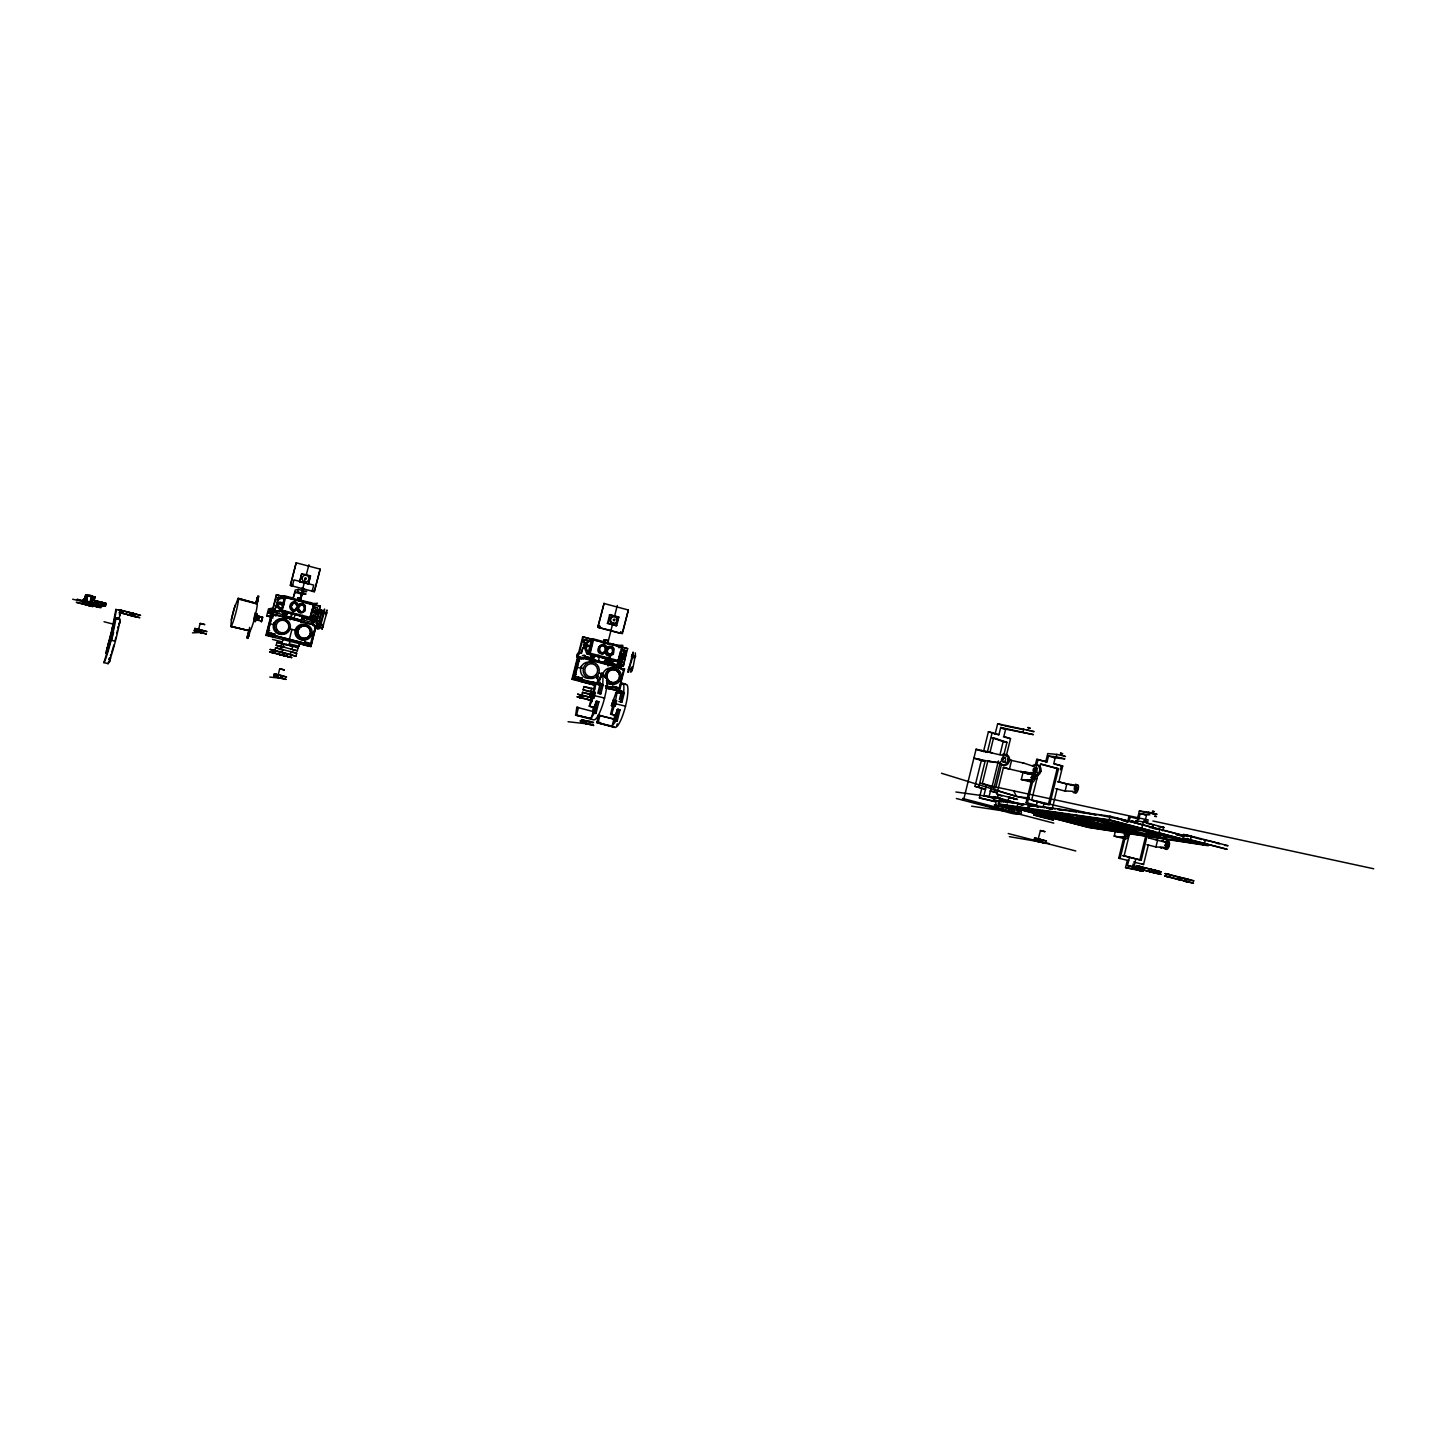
<?xml version="1.0" encoding="UTF-8"?>
<svg xmlns="http://www.w3.org/2000/svg" width="1446" height="1446" viewBox="0 0 1446 1446"><rect width="100%" height="100%" fill="white"/><g stroke="black" fill="none" stroke-linecap="round" stroke-linejoin="round"><path stroke-width="1.5" d="M230.854 626.516L250.176 630.89L230.854 626.516L231.414 619.593A14.568 1.392 -75.3 0 1 234.017 608.947L238.138 598.337L257.189 603.651A14.532 1.482 -75.3 0 1 254.839 617.153A14.532 1.482 -75.3 0 1 250.176 630.872L248.64 636.656M624.618 668.685L619.105 689.2M580.226 657.315C580.28 663.28 589.426 652.833 582.34 655.689M299.593 600.307L299.358 601.211L299.593 600.307L276.367 594.776L273.077 607.573M277.18 611.947L275.861 615.761L275.843 614.821M117.957 626.57L117.813 628.016M618.924 701.527L620.515 701.653L622.738 692.833L616.104 692.345L611.387 705.594L615.237 706.136L616.574 700.822L612.724 700.298M623.371 665.991L622.485 664.509M618.418 647.085L617.641 645.802M616.285 720.488L612.128 726.109L597.017 722.747L598.301 715.174L613.935 718.951L615.11 717.559M602.801 685.079L602.964 677.433L601.229 674.342L598.409 682.114L600.108 682.205L600.542 683.759M321.554 611.839L320.94 612.67M321.5 612.2L321.825 610.122L319.078 619.123M318.5 613.737L319.295 609.616L321.319 611.025M114.324 621.437L115.102 618.707L119.964 619.34A23.317 1.41 -75.4 0 1 115.391 641.138A23.317 1.41 -75.4 0 1 108.631 663.009L108.052 663.75L108.649 661.708M272.246 613.935L273.222 610.736L272.517 612.616M106.715 649.652L115.084 617.442M115.102 618.707L115.752 618.273A23.317 1.374 -75.4 0 1 111.179 640.054A23.317 1.374 -75.4 0 1 104.419 661.943L103.859 662.702L106.787 653.249A15.653 0.922 -75.4 0 0 109.643 644.012L111.685 636.132A15.653 0.922 -75.4 0 0 113.619 626.949M262.648 617.261L261.328 621.744L262.648 617.261L256.737 615.725M254.858 621.039C254.984 625.485 258.924 609.851 256.557 614.46M249.634 627.329L248.531 636.403M304.654 578.599L305.576 577.695L306.462 578.599M314.794 612.381L312.914 611.297M586.335 646.796C585.612 641.988 587.311 649.399 586.353 644.32M614.658 619.358C615.562 622.991 611.007 618.635 614.713 619.358M273.167 616.014L273.963 615.381L273.005 615.906M598.879 648.079L598.861 650.519M605.856 651.206C605.603 646.922 612.688 645.856 613.592 650.067M609.399 654.713L606.886 651.206L609.435 647.555M610.104 654.658C613.791 653.646 613.285 647.338 609.29 647.41M281.283 605.079L281.988 602.277M301.13 611.875C307.402 612.273 304.979 601.789 299.485 605.296C294.225 607.736 302.413 613.375 300.262 611.766M300.804 611.712L298.346 608.35L300.84 604.862M302.539 611.676C304.582 611.64 305.63 603.434 300.298 604.934M315.083 612.435L314.559 611.08M314.071 624.708L272.426 613.917L275.969 615.743M635.246 655.598L634.035 658.364M320.108 626.01L320.669 625.54M326.525 612.688L326.109 612.724M313.583 621.419L313.457 619.448M318.174 613.773L319.096 611.568M320 621.057C317.343 641.717 314.866 616.068 319.584 622.123M617.442 665.413C615.761 660.695 622.72 662.521 620.786 666.299M314.035 604.952L314.162 603.416M311.812 620.967L311.685 618.996M314.812 605.151L314.523 603.994A20.352 2.422 -75.3 0 1 314.686 605.82M600.759 684.301L595.915 683.922L592.119 700.985L589.299 706.281L591.45 697.785L593.981 697.966L595.354 692.526L583.118 689.814L583.913 686.633L594.704 689.001M258.093 619.647L255.436 620.207L256.177 618.346M120.235 614.08C118.319 620.189 121.898 607.989 119.964 614.116M257.46 598.409L257.569 597.415L256.864 599.005M113.312 627.998L113.276 625.503M1168.386 845.024L1167.555 846.958M1126.127 835.101L1127.139 833.004M1077.378 788.558L1076.547 790.601M1033.095 777.568L1033.167 779.412L1034.125 778.635M320.199 625.576L319.62 628.721L324.139 612.941L326.579 613.574L322.06 629.353L322.494 625.756M324.012 612.489L324.175 611.224L323.543 612.544M106.534 650.79L106.643 651.26M257.352 598.933L257.894 595.933L255.544 603.542L257.912 598.011M258.183 599.15L258.021 598.228M612.056 702.937L625.54 706.154L626.787 700.479A22.449 4.953 -75.4 0 0 627.076 684.826L621.563 683.47L619.34 690.573L623.19 691.586M591.45 697.785L590.113 697.442L591.486 692.019L594.017 692.182L592.643 697.623L581.672 695.526L582.467 692.345L592.173 694.46M617.297 723.813L616.737 725.458M633.041 655.888L633.095 652.092L627.998 672.354L633.041 655.888L635.499 656.556C634.053 657.894 633.023 674.451 630.113 671.866M634.053 657.026L634.469 655.58M635.499 656.556L635.3 652.869M600.723 675.734L601.952 672.86L601.717 675.77M602.042 676.077L603.253 673.203L603.036 676.113M607.447 660.677L606.886 663.19L587.022 657.948M616.882 665.829L618.418 663.172M614.984 703.407L617.081 692.399L624.22 693.212L621.997 702.033L620.406 701.906M106.661 650.248L105.992 653.393L106.534 652.652A22.63 1.338 -75.4 0 0 113.095 631.36M621.545 663.136L622.521 658.96M623.479 665.865L626.172 652.417L625.268 653.231M326.579 613.574L326.796 612.634M317.072 620.424L319.241 611.676L321.645 612.309L319.476 621.057M320.813 613.14L320.596 614.912L321.789 611.586L319.385 610.953M319.855 626.046L320.072 625.124M323.416 613.014C322.44 620.189 328.206 594.089 320.596 623.099M320.795 625.07L321.066 623.334M270.98 613.158C271.794 609.507 272.86 607.193 270.167 608.676L268.522 608.874L266.697 615.942L270.98 617.062M248.82 631.161L246.977 637.198L246.995 638.246L249.327 630.673L247.826 638.463L249.327 632.679L248.278 632.752L247.682 636.186M257.207 599.494L257.587 598.554M256.358 617.695L256.755 615.309M258.924 618.364L259.322 616.412L258.31 620.334L258.924 618.364L254.442 617.189M1075.571 815.508L1095.652 822.955L1055.634 812.489L1076.89 815.707L1136.646 829.154L1097.641 823.389L1098.472 819.99M1100.406 828.847L1101.201 825.576M1061.979 818.834L1073.565 820.551L1096.791 827.907L1060.768 818.653L1048.242 816.791L1101.689 829.191L1102.485 825.919M1110.058 816.195L999.114 800.65L998.318 803.922L1109.19 819.774L1110.058 816.195L1187.708 836.547M1124.898 838.752L1123.542 838.553L1118.752 858.201L1120.108 858.436L1124.898 838.752L1114.197 836.113L1115.426 831.07M1118.354 822.864L1117.505 826.317L1078.806 816.357L1097.641 823.389M1127.826 820.985L1128.892 816.647L1130.248 816.827L1129.181 821.183M1147.564 834.252L1141.219 860.243L1122.783 855.598L1124.12 855.833L1129.127 835.318M1077.288 821.31L1129.742 833.438L1130.555 830.094M1143.171 871.323L1125.548 867.618L1127.32 860.424L1128.675 860.659L1118.752 858.201M1148.775 812.309L1139.34 811.061L1137.442 818.888L1138.797 819.087L1140.153 813.538L1148.214 814.622L1148.739 812.236L1152.769 813.194M1131.712 866.66L1127.464 865.576L1129.507 857.225M1131.911 869.245L1133.23 863.858M1139.466 829.57L1134.08 827.69L1141.635 829.1L1143.388 821.979L1164.157 827.546L1158.409 826.714M1133.827 867.202L1135.869 858.87M1145.16 820.75L1146.497 815.201L1140.153 813.538M1125.548 867.618L1134.893 869.299L1135.399 866.967L1137.279 867.329M1137.912 868.558L1138.183 866.208L1136.068 865.594L1139.376 866.353M1139.846 860.009L1146.19 834.053M1140.424 869.046L1140.298 866.57M1142.177 864.256L1143.551 864.491L1148.341 844.862L1146.967 844.645L1156.276 847.067M1153.51 824.654L1152.643 828.197L1157.36 829.281M1135.508 867.925L1161.156 874.414L1149.407 871.558L1150.022 869.191L1161.355 871.938L1138.183 866.208M1158.969 832.824L1159.837 829.245L1149.353 827.347M1157.595 840.144L1155.969 846.85L1165.675 847.681M1149.443 871.522L1151.775 871.992L1152.354 869.642M1162.747 830.854L1163.614 827.311M1138.942 866.244L1137.839 866.009L1158.228 871.07L1157.65 873.42L1153.203 872.498L1153.691 869.95M1151.775 871.992L1154.631 872.661L1155.191 870.311M1155.535 873.113C1160.053 873.999 1153.366 873.348 1156.204 870.564M1122.566 827.799L1160.993 837.704L1143.171 830.854L1103.967 825.051L1165.512 838.879L1166.344 835.427L1165.006 835.083L1164.175 838.517L1145.25 831.323L1187.491 842.223L1203.506 844.645L1147.148 831.649M1159.005 873.782L1159.565 871.432M1167.338 874.035C1169.308 874.703 1165.024 872.914 1166.633 876.511L1167.862 876.674M1169.796 877.216L1170.049 874.703M1183.19 878.12L1180.496 877.559L1179.972 879.927L1178.436 879.638L1178.345 877.126L1165.115 873.601M1178.436 879.638L1178.996 877.324L1180.532 877.595M1167.681 876.583L1178.743 879.385L1179.303 877.053L1184.256 878.373M1188.232 839.548L1190.654 840.036L1191.07 836.095L1228.07 845.729L1224.726 845.386M1187.419 839.005L1204.5 843.361L1205.368 839.765M578.292 678.481L578.599 677.216M987.961 760.632L982.358 783.425L995.788 787.618L1001.644 763.886M1001.897 728.404L1033.384 734.622L1000.704 727.483L998.915 734.749L995.137 733.99L997.668 723.723L1034.125 731.604L1031.613 731.315M994.938 798.572L983.895 795.716L986.606 784.762M988.919 797.252L991.595 786.317M1000.469 761.464L993.529 789.697L1016.339 796.366L1095.562 814.875M990.076 791.034L997.18 792.878L1003.488 767.23L1009.416 769.145L1011.567 760.415L1007.627 759.114M1006.145 756.493L1010.519 738.671L1003.867 736.43L1005.657 729.164L1000.704 727.483M996.746 805.892L994.27 804.988L995.824 805.079L995.951 801.554M996.204 798.12L997.505 798.282L998.427 794.505L1011.079 797.776M1002.349 798.861L1001.59 801.897L998.228 801.084M1003.343 806.796L1002.602 809.814C979.394 802.837 1027.003 821.147 1020.84 811.351L997.342 805.657L998.373 806.145M1022.9 731.947L1023.75 728.929M995.824 805.079L1006.362 807.754L1007.302 803.976M1006.958 800.723L1008.043 800.957L1008.965 797.18M1032.462 782.304L1031.161 782.141L1026.136 802.638L1027.419 802.819L1032.462 782.304L1021.31 779.557L1023.027 772.544L1030.148 774.225M1017.08 807.121L1017.894 803.813L1022.665 804.934M1033.366 773.176L1034.324 769.218M1035.3 765.259L1036.764 759.331L1047.067 761.843L1048.495 756.077L1056.267 756.8L1056.791 754.378L1060.948 755.282M1034.667 773.321L1038.065 759.457M1043.361 815.381L1019.575 807.898L1055.833 817.225L1067.365 818.924L1015.779 806.778L1027.546 808.459L1028.359 805.133L1032.787 806.29M1044.753 807.663L1029.57 805.295L1028.757 808.639L1095.02 823.009L1082.946 821.22L1045.874 811.694L1069.859 819.286L1081.662 821.039M1037.939 774.496L1031.667 800.108L1049.651 804.826L1058.526 768.694L1040.542 763.922L1039.493 768.151M1036.764 759.331L1045.747 761.717L1047.754 753.565L1056.863 754.414M1054.044 817.026L1053.303 820.027L1041.409 817.171L1033.872 814.966L1034.613 811.965M1035.137 804.988L1036.439 805.169L1037.324 801.59M1039.24 841.915L1034.378 840.614L1034.866 838.029L1046.506 840.994L1041.391 839.909M1034.866 838.029L1033.908 840.397L1035.047 840.596L1035.625 838.192M1043.144 806.922L1044.012 803.343M1035.191 840.849L1035.788 838.445L1034.523 838.047L1034.378 840.614M1035.047 840.596L1036.131 840.831L1036.728 838.427M1036.131 840.831L1037.487 841.138L1038.083 838.734M1041.933 839.909L1038.228 838.933L1040.433 830.528L1044.843 831.649L1040.433 830.528M1037.487 841.138L1039.005 841.5L1039.602 839.096M1058.526 768.694L1057.189 768.567L1048.332 804.645L1032.354 800.451M1039.656 841.915L1037.632 841.337L1045.91 843.398L1040.035 841.753L1040.632 839.349M1040.252 842.06L1042.186 842.476L1042.711 839.873M1060.424 769.832L1061.4 765.874L1062.72 766.019L1058.852 781.816L1057.532 781.653L1075.987 786.19M1057.116 788.811L1052.11 809.272L1048.513 808.332M1053.303 820.027L1049.886 818.888L1050.627 815.869M594.848 685.079L579.629 681.102L581.509 681.193L582.25 678.138L575.291 676.312L574.532 679.367L571.965 679.24L582.684 636.836L627.636 648.603L623.118 666.479M963.488 800.343L976.086 749.245L1001.301 755.174A5.549 4.591 -71.7 0 1 1007.681 756.511A5.549 4.591 -71.7 0 1 1005.801 764.121A5.549 4.591 -71.7 0 1 999.439 762.783L988.793 761.247L1000.777 763.217A5.549 4.591 -71.7 0 0 1007.157 764.554A5.549 4.591 -71.7 0 0 1009.019 756.945A5.549 4.591 -71.7 0 0 1002.638 755.625M974.966 786.353L985.485 789.263L974.966 786.353L981.328 760.506L973.899 758.102L990.149 761.681M983.497 751.667L988.413 731.712L998.915 734.749M978.725 787.166L985.088 761.301L979.032 759.331M992.191 732.471L987.275 752.444L981.201 750.474L992.336 752.788M990.004 752.354L993.583 737.822L1006.958 742.322L1002.711 759.584M995.191 801.789L979.412 797.885L981.726 788.45M995.788 787.618L992.046 786.823L998.409 760.939M1000.017 754.487L1003.199 741.545L991.721 737.695M1008.748 811.441L1009.489 808.422M1012.11 809.073L1011.35 812.11L1019.99 813.393L962.476 798.427M106.48 650.628L107.546 647.392L106.082 653.267M111.902 631.45L110.962 636.24L112.192 632.643M109.173 659.918L109.589 657.858L109.209 658.87M114.939 641.012L115.897 637.216M271.017 634.433L271.324 633.221M273.149 637.053L274.848 634.089L267.998 632.318M620.985 665.919L622.937 658.057L620.207 665.883L610.266 663.262M278.319 597.379L277.271 600.108L278.319 597.379L284.229 598.933M578.219 656.99L573.05 677.487L603.181 684.735L600.921 693.773L599.331 693.664M578.87 654.785L583.407 636.818M574.351 677.559L579.557 657.008M574.713 677.559L579.991 657.008L620.045 667.6M577.316 667.275L580.75 668.197L581.256 666.172M606.29 657.532L606.959 658.87L586.823 653.791L583.371 644.844L584.672 642.982L591.414 639.963L588.233 652.562L587.13 652.562M590.311 639.982L590.619 638.752L592.553 638.716L622.467 646.687L618.689 661.744L605.946 658.87M592.065 643.994L589.769 653.14L618.418 660.569L618.689 661.744L586.823 653.791M576.611 714.776L578.472 707.419L576.809 707.293L575.653 715.192L590.962 718.481L596.15 710.329M597.849 627.166L604.067 603.434L597.849 627.166L622.395 633.655L628.359 609.995L603.832 603.452M584.311 656.394L590.311 657.984L591.306 654.062M598.536 627.528L599.475 626.172L598.536 627.528L620.244 633.33L621.202 631.992M590.311 657.984L592.896 655.128L595.065 655.689L592.336 661.961M584.491 696.195L580.551 695.128L579.9 697.677L592.372 700.515L581.563 697.785L582.214 695.237L581.22 694.984M599.945 627.727L600.289 626.389M587.672 724.157C565.874 717.108 598.861 722.241 592.733 722.657M597.578 656.647L597.921 655.327M581.31 722.422L581.816 719.728M581.184 722.277L582.395 719.819M598.572 656.665L598.897 655.327M581.744 722.367L583.353 720.018M589.317 697.261L590.131 694.08M590.763 691.531L591.577 688.35M604.211 639.873L603.578 642.404L607.302 643.651L608.007 640.524L604.211 639.873L608.007 640.524M607.284 623.371L608.26 623.334L610.411 614.821L618.852 617.099L616.719 625.612L615.725 625.648M582.702 722.566L583.985 722.855L584.636 720.307M604.952 642.132L605.531 639.855M591.486 692.019L592.806 692.363L594.957 683.868L595.915 683.922M583.985 722.855L585.503 723.217L586.136 720.668M606.796 643.054L605.567 642.729M585.503 723.217L586.57 723.488L587.221 720.939M596.963 683.398L597.993 679.295M603.741 657.785L604.32 656.846L602.765 657.767M607.645 643.651L612.996 622.449M614.604 616.086L617.279 605.494M587.51 723.994L593.782 725.476L588.811 724.048L589.444 721.5M590.962 718.481L593.999 709.715M603.181 684.735L600.09 684.265L597.813 693.267L600.921 693.773M616.484 623.515L617.569 619.268M589.299 706.281L593.258 707.311L593.348 712.95L594.414 713.041L597.361 701.364L596.294 701.274L593.294 709.588M599.403 693.375L601.681 684.338M607.772 664.039L609.399 657.659M595.951 713.456L598.897 701.762L596.294 701.274L593.348 712.95L595.951 713.456L594.414 713.041M608.007 666.1L610.754 659.846L612.905 660.406L611.025 663.28L619.665 665.558L622.322 664.762L620.714 668.829L624.401 669.751M610.682 655.544L609.597 659.828L610.754 659.846M620.244 633.33L620.569 631.992M598.156 722.494L599.963 715.318M622.702 631.504L628.359 609.995M620.352 651.513L618.111 660.659L622.467 646.687L620.461 646.687M612.598 686.127L610.067 689.073L605.711 687.935L618.942 690.989L619.701 687.953L612.797 686.145L612.001 689.182L610.067 689.073M618.924 668.504L619.665 665.558M620.659 668.757L620.424 667.799M624.202 659.159L626.335 650.7M615.942 715.354L610.592 714.216L612.688 705.937M611.387 705.594L613.935 705.793L615.273 700.479M623.895 668.721L619.195 689.2L606.055 685.856M612.128 726.109L613.935 718.951M619.43 699.503L621.147 692.742L623.768 693.52L623.895 686.037L623.226 683.795L621.563 683.47M616.068 721.138L617.153 721.247L620.027 709.841L618.527 709.444L615.653 720.867L614.586 720.741L614.46 715.228M620.027 709.841L617.261 710.076M580.804 653.375L583.027 647.483L581.527 653.375M604.753 660.334L608.368 660.695L604.753 660.334L604.121 662.846L605.657 662.864L607.139 660.37L606.507 662.883L607.736 663.208M279.349 654.387L291.586 657.532L279.349 654.387L284.031 655.544L284.681 652.996L288.387 653.954M304.672 617.37L304.166 619.286L302.051 618.725L302.539 616.809M304.166 619.286L303.552 620.153L313.348 622.702L315.246 615.219M312.155 591.215L313.728 585.106L293.954 579.864L292.381 585.991M295.924 656.231L296.701 653.212L275.553 647.754L274.776 650.79L295.924 656.231L288.784 654.098M292.309 649.634L297.316 650.79L298.093 647.754L288.567 645.024M312.932 590.203L312.607 591.468L312.481 589.932M299.955 642.223L298.888 646.362L300.406 642.223M314.216 591.757L320.162 569.128L314.342 591.739L290.303 585.449L296.123 562.783L320.162 569.128M312.209 608.784L310.022 617.514L314.288 604.175L283.832 596.583C285.82 623.822 266.715 599.656 284.103 597.686M312.896 605.476L317.234 611.297L315.951 614.55L316.602 611.351L312.896 605.476L314.288 604.175L310.601 618.563L299.485 615.833M311.577 643.633L304.781 641.879L303.082 644.789L310.944 646.543L316.294 625.268L311.017 644.844L266.697 633.583L271.179 616.159M316.746 623.877L316.204 626.226L312.643 624.401M313.764 622.684L315.662 615.183M316.023 621.057L320.253 606.145L315.861 623.226M310.275 644.862L313.909 630.836M623.443 653.014L624.925 650.23L624.22 653.014M237.614 598.861L256.376 603.759L258.201 599.692L257.189 603.651L238.138 598.337M310.944 646.543L265.937 635.3L270.872 616.104M274.071 612.471L276.403 604.916L274.451 612.435L272.318 611.875L276.746 594.722M267.365 633.547L271.866 616.104M265.937 635.3L267.239 635.246L272.643 613.899M270.077 623.714L273.457 624.6L273.963 622.666M274.939 610.555L279.223 611.658L280.253 607.663M279.223 611.658L280.687 607.627M290.736 613.737C294.189 612.001 282.53 614.026 280.144 610.971L280.434 609.778M274.848 634.089L274.252 635.318M282.404 610.158L281.139 610.863L284.844 596.439L285.639 597.541L282.133 610.23L310.185 617.424L310.601 618.563L280.144 610.971M282.639 615.165L283.723 610.881M290.429 585.431L296.249 562.765M272.679 652.562L273.656 652.815L274.27 650.375L284.681 652.996L280 652.001M282.91 647.248L276.186 645.332L276.963 642.295L288.82 645.024M285.025 610.736L283.922 615.038L285.007 612.236M291.586 584.564L291.261 585.829L292.707 584.726M285.458 617.822L286.579 613.52M285.585 618.798L287.139 612.797M283.235 638.337L280.976 647.121L283.543 647.121L276.186 645.332M298.328 589.534L295.237 590.022L293.104 598.246L295.056 592.354L297.713 591.956L297.894 589.353L302.124 590.348M273.746 676.33L285.947 679.385L273.746 676.33L274.342 673.854L286.579 676.981L282.892 676.168M274.18 676.475L274.342 673.854M274.885 676.529L275.517 674.089M281.663 652.381L283.308 649.507M283.85 643.886L283.073 646.958L297.316 650.79M290.194 619.81L292.182 612.056M308.414 583.967L299.684 581.834L301.78 573.719L310.492 575.833L308.414 583.967L310.492 575.833M276.023 676.782L276.638 674.342M276.367 594.776L296.918 600.18L298.238 597.668L300.678 598.301L300.117 600.488M269.769 677.053L282.151 678.427L277.524 677.27L279.711 668.757L284.338 669.95M298.238 597.668L296.918 600.18M277.524 677.252L279.042 674.939M289.435 639.204L291.947 629.408M295.888 614.713L296.303 613.791L295.364 614.767M299.539 601.193L305.052 579.738M306.154 575.454L308.92 564.735M309.914 603.398L310.583 602.675L300.37 600.162L301.871 594.324L306.1 594.053L297.713 591.956M280.56 677.903L281.193 675.481L282.639 675.987M286.832 653.538L286.2 655.978L273.656 652.815M290.519 640.216L289.146 643.832L299.358 646.362M290.519 654.677L290.845 651.441M292.707 646.163L291.929 649.2L291.007 648.874M300.858 621.852L302.521 615.381M301.003 622.81L302.81 616.086M322.82 625.467L322.512 627.546L323.145 624.455M101.13 602.729L100.298 605.223L83.922 600.94L85.549 595.065L93.339 597.108L92.02 596.855M84.266 601.048L85.82 595.119L90.176 596.421M83.922 600.94L86.001 595.156M86.38 595.409L85.368 599.295L83.705 598.752L86.073 599.403M100.877 605.332L102.359 605.639L102.124 602.874L100.678 605.133L85.242 601.247L87.429 595.535M88.965 601.843C82.476 602.151 87.248 591.197 92.11 596.457M84.483 600.994L86.037 601.355L87.284 595.083M86.778 601.301L87.718 595.264M103.516 602.928L106.299 603.597L91.676 599.71L92.562 596.33L95.309 597.162L91.839 596.348M92.472 596.493L91.261 602.422L88.351 601.681M92.11 596.258C94.297 596.963 92.273 604.681 88.947 601.663M92.616 599.963L93.502 596.583M93.412 600.198L94.297 596.818M93.086 600.271L94.659 597.053M94.008 600.361L94.894 596.981M93.773 600.433L95.237 597.108M101.093 605.278L103.642 605.982L101.13 605.422L101.762 602.964L100.28 602.44M91.676 599.71L90.646 599.439L103.317 602.729L102.684 605.205L89.995 601.934L91.532 596.059L92.562 596.33M103.751 605.621L104.13 602.946L101.256 602.313L103.244 602.747M103.1 605.368L104.239 605.621L104.889 603.145L103.732 602.874M103.335 605.531L104.6 605.874L105.504 603.325M104.6 605.874L105.775 603.506M105.142 605.982L105.974 603.47M105.504 606.055L106.245 603.56M114.776 619.575L106.679 651.531M111.613 640.036L113.583 632.39M133.412 616.249L127.718 614.604L139.846 617.695L131.351 615.707L131.966 613.321L129.833 612.724M134.008 616.159C140.352 617.297 126.796 616.394 132.761 613.194L140.569 615.363L135.617 614.261M134.894 613.719L134.261 616.123L121.844 612.996L122.458 610.592L132.761 613.194L128.947 612.453M194.27 630.908L206.326 633.944L194.27 630.908L194.812 628.45L207.013 631.595L203.47 630.836M194.541 630.89L195.174 628.486M194.74 631.071L194.812 628.45M195.282 631.052L195.915 628.63M195.59 631.342L195.355 628.685M196.367 631.287L196.999 628.883M197.722 631.613L198.355 629.209M199.946 629.715L198.608 629.426L200.163 623.425L204.79 624.618L202.693 624.003M200.09 632.444L197.994 631.83L199.367 629.444M200.867 632.39L201.482 629.986M615.725 688.296L616.068 687.031M313.692 606.669L317.596 607.682L316.909 610.357L313.149 611.206M304.112 644.771L304.889 641.879M307.871 643.958L308.179 642.765M316.15 620.479L317.216 616.502M619.286 665.178L620.967 658.942M112.625 631.396L107.781 645.567M317.289 623.786L316.909 626.1L317.921 622.449M322.874 625.268L322.476 627.474L323.452 623.913M590.763 694.857L604.573 698.002L605.874 692.182A22.991 4.916 -75.4 0 0 606.29 676.204L600.668 674.83M247.79 636.439L249.146 634.848M292.67 612.254L291.712 615.418A13.556 1.536 -75.3 0 0 290.773 618.834M120.163 614.333L119.277 614.116L120.379 610.772A22.973 1.374 -75.4 0 1 118.952 619.394M318.481 611.748L321.102 611.658M326.073 614.514L327.013 609.995L326.127 611.839M277.108 611.821C270.998 609.236 273.583 618.472 270.294 616.303L269.064 616.412M253.683 620.479L255.183 612.743M112.878 628.052L113.493 626.769M270.727 612.996C271.74 604.301 271.342 618.436 268.341 615.797L266.697 615.942M625.377 656.376L625.431 653.809M622.376 669.932L622.702 668.974M610.592 714.216L611.568 714.306L614.243 706.064L612.941 705.72L614.279 700.406L616.574 700.822M631.125 668.703L632.01 667.365L631.143 670.962M317.939 626.913L316.909 628.341M598.716 648.314L599.331 646.94M612.996 653.375L613.032 648.658A4.193 4.103 88.3 0 0 607.193 647.049L606.217 647.862L603.181 644.627M609.218 655.833L612.291 654.369L613.592 651.983L612.544 651.983M1134.025 827.835L1114.45 821.328L1154.233 831.739L1141.635 829.1M314.957 612.363L313.023 612.363M313.023 611.857L314.903 610.899M115.951 609.164L111.722 631.143A22.991 1.356 -75.4 0 0 116.24 609.706L120.09 610.23M110.384 655.779L110.999 654.315M612.562 645.91L613.682 644.157L614.731 644.844M631.287 668.251L631.902 667.311M1153.275 824.979L1148.702 823.696M631.306 670.709L632.047 667.437M619.701 664.491L620.641 663.353M1127.103 836.077L1127.699 833.583M1149.986 869.227L1153.492 870.221L1152.932 872.571L1135.49 867.943M599.078 647.41L600.018 645.946M312.987 611.568C318.066 609.055 313.493 616.412 313.782 611.242M313.945 621.437L312.463 622.34M314.686 626.66L314.125 625.847L314.577 626.733M1076.637 787.329L1075.788 790.203M613.176 644.627L618.4 645.82A21.274 4.573 -75.2 0 1 619.015 647.88M601.536 674.487L601.211 675.824L601.572 674.505M601.898 676.095L602.855 674.83L602.675 675.987A8.188 7.989 -88.8 0 1 614.478 668.902M1167.591 843.777L1166.759 846.543M312.806 625.341L313.999 621.437M256.376 603.759L258.726 596.15L257.316 601.861L256.394 601.717L257.406 599.819M1032.444 765.946L1032.86 765.549A5.459 4.573 -71.7 0 1 1039.186 766.868A5.459 4.573 -71.7 0 1 1037.342 774.369A5.459 4.573 -71.7 0 1 1031.016 773.032L1020.46 771.477L1032.317 773.447A5.459 4.555 -71.7 0 0 1038.644 774.785A5.459 4.555 -71.7 0 0 1040.487 767.302A5.459 4.555 -71.7 0 0 1034.161 765.964M609.236 654.803L612.688 653.664L611.64 653.664M618.852 659.466L623.172 656.972M618.129 660.497L625.052 655.616L621.31 647.916M591.414 639.963L584.455 644.844L588.233 652.562M599.62 646.633L603.09 644.482M606.217 647.862L608.242 647.049A4.211 4.103 88.4 0 1 614.044 648.585L613.339 654.369L608.097 655.689A4.193 4.103 88.5 0 1 605.531 653.646L605.278 653.05M605.061 652.435L603.109 653.7M318.861 626.606L319.873 622.955M292.905 603.362L291.206 606.489L292.869 609.525M295.147 602.114L298.147 605.205L299.105 604.428A4.031 4.013 30.7 0 1 302.268 603.958A4.031 4.013 30.7 0 1 304.799 605.928L305.251 609.417L302.232 612.67M298.147 605.205L299.665 604.374A4.049 4.013 30.8 0 1 305.377 605.874L304.708 611.405L300.009 612.724A4.031 4.013 30.4 0 1 297.478 610.736L297.008 609.597L298.039 610.682A4.049 4.013 30.6 0 0 300.569 612.67L301.672 612.797M297.008 609.597L295.111 610.79M297.569 609.543L294.008 610.953M316.276 626.931L314.776 627.889L318.228 627.437M313.294 604.808L285.422 597.487M1027.202 729.977L1030.148 730.646M600.09 684.265L598.933 684.916L601.464 684.735M621.147 692.742L616.104 692.345M622.485 693.194L624.22 693.212M309.824 617.46L313.493 615.562M310.438 617.406L315.951 614.55M600.343 646.019L603.09 645.476L605.006 647.248L604.97 650.971L602.874 652.761M602.187 645.621C598.499 646.651 599.005 652.996 603.036 652.905M293.484 602.096L290.321 606.507L292.417 610.357M293.719 602.982L290.664 606.543L291.64 609.037L294.55 609.977M294.876 609.887L297.388 606.398L294.912 603.018M279.909 604.085C282.44 600.813 275.969 603.344 280.217 604.193C283.199 600.578 276.313 602.675 279.765 604.103M996.854 794.432L998.427 794.505M1011.82 797.957L1010.266 797.469L1014.857 798.825L1009.254 797.469M72.68 599.222L103.19 606.398L99.81 605.567M586.968 699.34L591.902 700.569M590.402 721.952L585.738 720.795M587.456 696.827L591.938 697.713M301.654 573.737L299.575 581.87M620.93 653.682L622.413 654.875L620.912 656.141M294.586 601.916C289.254 601.319 287.899 610.393 293.448 610.772M293.176 603.054L294.586 602.855M302.485 591.938L306.715 591.559L301.563 590.311M283.759 595.625L293.556 598.192M117.867 618.075L118.373 618.002A15.291 0.922 -75.4 0 1 118.229 619.448M313.565 611.17L314.83 612.128M235.12 605.259L231.36 619.846M305.829 579.466L304.672 578.599M277.994 600.614L277.271 603.813L281.012 609.724M1021.31 779.557L1030.13 780.063A4.392 1.554 -75.2 0 0 1032.336 780.316A4.392 1.554 -75.2 0 0 1033.8 774.279M300.678 598.301L297.551 597.758M1024.401 780.171L1031.92 780.153M300.37 600.162L302.322 594.27L295.056 592.354M314.65 603.542L317.451 603.235M270.89 609.326L272.119 609.2C274.379 608.531 274.107 608.513 273.24 612.544L271.27 612.038M272.318 611.875L273.294 611.766M276.728 612.67L275.752 612.761L284.302 615.002M271.541 617.315L273.041 617.93M1123.325 836.638L1119.493 836.945L1125.042 837.089L1123.361 837.017A4.211 1.627 -75.4 0 0 1125.386 837.704A4.211 1.627 -75.4 0 0 1127.085 832.48M273.457 624.6L274.83 624.509M192.499 632.86L202.657 632.3M290.176 628.504L288.748 628.576L295.147 630.239M268.251 630.149L269.733 630.745M314.848 628.486L316.71 628.395M609.417 614.875L610.411 614.821M617.858 617.153L618.852 617.099M110.691 640.072L114.903 641.156M272.499 639.421L282.313 641.952L279.928 649.543L282.458 649.381M593.167 639.891L627.636 648.603M584.672 642.982L585.775 642.982M586.335 645.079L587.347 645.079M586.443 645.332L587.456 645.332M586.48 645.603L587.492 645.603M617.767 645.332L622.901 645.314M586.443 645.874L587.456 645.874M586.353 646.127L587.347 646.127M587.203 646.344L586.986 646.507M588.721 646.272L589.823 646.272M583.624 647.121L584.726 647.121M608.405 647.555L609.887 647.483M607.573 647.953L608.621 647.953M606.868 648.549L607.898 648.549M606.326 649.344L607.338 649.381M605.964 650.357L606.995 650.375M605.856 651.152L606.886 651.206M607.338 653.05L606.29 653.032L610.266 654.821M612.182 652.887L613.231 652.887M623.624 653.339L624.78 653.339M606.832 653.791L607.862 653.791M607.537 654.369L608.567 654.369M610.935 654.279L611.983 654.279M608.35 654.713L611.152 654.677M591.775 655.11L592.896 655.128M622.593 657.46L623.75 657.478M583.027 657.912L583.497 658.942M611.748 660.388L612.905 660.406M578.653 660.551L577.406 660.533L579.575 661.111M612.02 661.834L613.502 661.87L612.11 661.491M580.75 668.197L583.389 668.269M575.255 673.999L574.026 673.944L576.195 674.505M582.25 678.138L580.081 679.313L597.27 683.831M619.34 690.573L621.057 690.682L621.509 692.2M592.806 692.363L595.354 692.526M603.362 697.912L604.573 698.002A22.991 4.916 -75.4 0 1 595.409 719.295L593.945 719.927L575.472 715.047M597.813 701.672L598.897 701.762M280.108 677.867L282.892 678.102M593.258 707.311L594.74 707.437M618.527 709.444L617.442 709.353L614.514 717.451L615.996 717.831M1049.886 818.888L1046.651 817.948M1053.845 757.722L1064.871 758.879L1056.267 756.8M85.838 601.012L89.236 601.771M95.002 601.03L99.539 602.277M1045.747 761.717L1047.067 761.843M85.242 601.247L91.821 602.946L86.037 601.355M100.37 605.205L98.599 604.681L101.13 605.422M123.741 611.062L134.026 613.863M568.061 721.735L593.276 724.536M1153.077 872.444L1155.029 872.878M1035.589 778.581L1036.909 778.743M602.042 645.476C609.959 644.573 605.35 657.171 599.584 651.875M293.14 609.923C298.509 611.676 299.72 602.096 294.044 602.91M292.905 610.827L294.55 610.899M603.018 653.899C591.36 653.972 602.675 637.126 607.248 647.862M1065.521 783.786L1072.589 784.871M294.044 601.988L296.719 602.476L298.689 605.151M1009.163 797.433L1010.411 797.632M290.592 645.621L285.965 644.446L287.953 644.862M995.734 800.524L996.511 800.668M941.509 773.267L1016.339 796.366L1029.48 798.12M1145.124 815.02L1146.497 815.201M955.896 792.01L994.505 797.324M1014.279 809.977L1006.362 807.754M270.167 649.435L274.27 650.375M1003.325 801.626L1015.399 803.307M1016.592 803.488L1024.437 804.572M1042.855 807.175L1055.2 808.892M1058.544 809.362L1076.439 812.037M1078.517 812.164L1097.008 814.929M1099.123 815.056L1117.939 818.852M1042.042 810.537L1054.369 812.309L1093.772 822.611M1075.517 815.345L1094.749 818.111L1136.881 828.974L1111.124 820.442L1096.122 818.291M1030.365 728.224L1027.763 727.501L1029.697 728.079M1165.133 873.583L1167.988 874.252M1015.905 806.94L1002.53 804.88L1042.168 815.201L1054.622 817.044M1089.218 822.864L1101.346 824.654L1124.735 832.137L1087.934 822.666L1076.059 820.912L1123.415 831.938M971.604 806.181L1004.374 811.061M1100.424 828.992L1087.519 827.04L1048.242 816.791M1101.689 829.191L1114.251 831.089M1128.422 833.239L1115.553 831.287L1076.041 821.111L1099.864 828.703M1129.742 833.438L1142.918 835.445L1103.894 825.25L1127.88 832.95M1164.102 838.662L1144.274 835.643L1104.654 825.305M1165.512 838.879L1186.045 841.988M1149.986 838.156L1148.612 837.939L1157.903 840.379M1156.222 839.927L1166.904 842.638M1114.197 836.113L1121.21 837.379M1155.173 814.261L1153.077 813.267M1009.344 836.656L1049.181 843.488M1186.353 835.119L1187.871 835.427M1208.549 840.867L1203.741 840.072M1127.464 865.576L1135.453 867.004M291.586 657.532L284.031 655.544M1016.068 799.258L1017.46 799.439L1012.562 798.138M1021.852 804.753L1017.677 803.922M999.819 801.608L995.878 800.65M84.916 600.072L82.91 599.729L84.23 600.253M1150.528 812.905L1149.19 812.688L1151.179 813.339M1149.841 814.821L1148.214 814.622M1141.346 866.877L1139.791 866.552M1137.622 868.431L1138.309 868.666M283.362 646.958L284.735 647.248M1188.034 879.674L1184.382 878.788L1188.919 879.62L1186.443 878.915M1004.789 725.856L1022.087 729.326M1147.925 823.533L1146.786 823.425M1218.653 843.687L1217.026 843.343M272.065 652.471L272.481 652.58M1010.519 738.671L1003.434 736.791M1003.199 741.545L1006.958 742.322M303.045 590.709L302.449 590.438M1017.044 810.917L1020.84 811.351M1063.587 756.204L1065.467 756.475L1061.256 755.354M1007.826 759.638L1023.931 763.145M278.156 674.83L281.337 675.589M981.328 760.506L985.088 761.301M1021.78 771.911L1003.361 767.609M997.27 797.632C994.089 797.144 1004.753 799.367 998.662 798.156M1152.48 813.122L1152.733 813.303M1155.39 814.044L1139.34 811.061M1154.613 816.303L1156.511 816.574L1154.956 816.068M989.1 785.54L1148.467 820.027M1152.896 820.985L1373.7 868.775M1190.185 880.162L1194.035 880.867L1185.377 878.644M1169.796 877.198L1168.766 876.909M1143.388 821.979L1135.797 820.605L1138.49 821.726M1209.796 841.12L1219.773 843.687M1187.003 839.023L1185.268 838.698L1189.082 839.53M983.895 795.716L993.962 797.921M979.412 797.885L994.505 801.211M1204.5 843.361L1227.184 849.326L1182.557 838.084L1187.69 839.186M101.31 603.325L100.28 602.91M295.852 647.266L298.093 647.754M1044.898 817.514L1043.687 817.261L1045.548 817.84M120.416 612.833L123.398 613.484L120.578 612.815M296.701 653.212L291.694 652.056M997.794 797.758L993.962 796.909L1000.252 799.023M1008.043 800.957L1016.538 803.217L1015.652 802.892M997.053 800.795L993.221 799.945L999.511 802.042M1033.872 814.966L1045.476 817.659M1169.254 874.649L1170.374 874.866L1168.802 874.541M1153.221 811.351C1150.293 810.808 1156.565 812.11 1153.474 811.531M1151.359 812.724L1152.426 812.959M1177.225 834.74L1183.732 836.24M1176.176 834.613L1182.683 836.113M1178.743 879.385L1183.696 880.704M1138.201 870.04L1136.972 869.805L1138.689 870.275M1139.828 870.546L1141.183 870.835L1139.267 870.42M1182.611 880.451L1179.972 879.927M1188.558 835.589L1183.461 834.432L1185.395 835.119M1189.118 835.951L1191.522 836.439L1189.95 835.933M580.804 694.966L579.503 694.695L580.497 695.038M1046.922 808.169L1051.26 809.164M94.225 605.982L82.133 602.747L98.943 607.067L94.948 606.109M1030.402 810.646L1029.462 810.429M1049.435 816.972L1095.526 827.708M101.979 602.982L104.293 603.524L101.726 602.801M102.558 603.687L100.443 603.127M83.741 600.759L77.054 599.331L80.181 600.397M100.262 605.693L100.461 605.639M135.472 614.116L136.774 614.387L135.219 613.917M95.526 606.254L99.702 607.103M119.168 612.345L131.351 615.707M997.071 797.487L998.391 797.903M1009.326 801.247L1010.754 801.59M589.95 722.024L591.45 722.385M586.678 723.633C581.328 722.512 593.583 725.296 588.124 724.139M198.825 631.992L202.603 633.023L200.506 632.408M1155.607 870.528L1153.637 870.094L1155.517 870.637M996.33 800.542L997.632 800.939M94.623 604.916L95.978 605.259M97.948 605.946L99.25 606.236L97.027 605.585M1139.231 868.901L1140.786 869.227L1139.267 868.811M1138.761 870.167L1134.893 869.299M278.391 677.451L279.512 677.722M1060.496 754.975L1061.635 755.246M302.973 588.63C306.154 589.317 299.539 587.582 302.648 588.54M1152.155 813.267L1157.071 814.279L1152.028 813.556M1188.287 835.408L1189.715 835.752M579.593 697.297L581.563 697.785M1045.169 817.496L1046.308 817.785M90.718 604.916C109.914 610.031 82.892 602.729 95.382 606.272M90.773 595.915L89.869 595.824M289.995 645.856L293.086 646.615M101.509 602.855L102.539 603.145M102.865 605.404L103.913 605.711M86.453 602.024L83.127 601.265L86.254 602.078M121.862 610.501L120.416 610.194L122.097 610.664M124.049 611.116L118.536 609.688L121.627 610.537M88.965 605.639L92.906 606.579L89.218 605.567M273.493 652.923L275.065 653.285L273.439 652.815M1139.177 866.244L1140.099 866.479M1168.241 874.252L1169.163 874.487M1183.732 878.102L1186.19 878.698M1183.171 880.433L1193.474 883.181L1183.822 881.102L1188.359 881.952L1184.816 880.976M1138.526 870.058L1139.629 870.329M1011.676 797.812L1013.104 798.156M998.246 797.776L1023.172 804.826M997.505 800.813L998.698 801.102M96.412 605.422L94.189 605.024M97.37 605.802L101.401 606.796L97.623 605.747M1039.005 841.5L1040.035 841.753M1154.631 872.661L1155.643 872.914M1011.079 801.662L1012.182 801.934M83.723 603.542L100.768 607.808M582.214 695.237L593.023 697.966M88.134 604.374L94.858 606.073M103.823 662.557L108.016 663.624M586.57 723.488L588.811 724.048M1168.892 874.469L1179.303 877.053M1040.162 841.897L1042.006 842.385M200.524 629.86L203.235 630.619M103.118 605.513L100.587 604.771L103.497 605.422M134.623 613.773L132.182 613.231L134.297 613.827M87.049 602.132L85.802 601.97M86.742 602.205L88.73 602.675L87.429 602.277M100.19 605.729L97.569 604.952L98.834 605.314M1167.79 876.764L1164.572 875.915L1177.785 879.439M1139.321 870.311L1143.19 871.305M88.622 605.422L86.182 604.862L89.869 605.693M109.245 659.647L110.149 659.882M1191.07 836.095L1187.726 835.607M1142.539 830.384L1162.349 834.776L1155.065 832.625L1160.831 833.474L1200.234 843.795M997.505 798.282L1005.928 800.415M580.822 697.822L576.918 696.773L582.648 698.201L581.147 697.767M1047.428 818.056L1046.073 817.803L1048.079 818.382L1047.175 818.093M94.605 601.138L98.834 602.205M89.544 602.042L102.305 605.296M93.448 605.82L87.14 604.193M93.99 601.283L98.183 602.367M98.599 604.681L102.395 605.657M86.633 602.241L99.828 605.332M97.804 605.982L94.406 605.097L96.141 605.494M115.481 617.695L119.657 618.78M115.319 618.093L119.494 619.159M104.04 621.762L112.842 624.003M576.809 707.293L593.041 711.504M598.301 715.174L614.116 719.258M617.153 721.247L614.586 720.741L617.442 709.353L618.942 709.733M273.24 635.282L304.473 643.163M1124.12 855.833L1141.219 860.243M283.163 638.445L296.647 641.807M577.406 715.174L591.613 718.843M267.239 635.246L274.107 637.017M230.619 626.064L249.381 630.926M596.873 721.753L600.831 722.765M596.909 722.349L615.002 727.501L616.484 726.904A22.449 4.953 -75.4 0 0 625.54 706.154M597.017 722.747L614.821 727.356M1133.664 862.051L1143.551 864.491M91.46 596.583L86.814 595.445M1008.205 833.529L1075.806 850.971M281.753 669.335L279.729 668.775M282.313 669.371L284.338 669.932M1029.57 805.295L1030.89 805.639M1163.379 841.211L1161.68 840.777L1165.404 841.861A4.193 1.663 -75.4 0 1 1167.753 842.223A4.193 1.663 -75.4 0 1 1166.344 847.989A4.193 1.663 -75.4 0 1 1164.012 847.609L1160.035 847.501L1161.734 847.934M270.167 608.676L272.119 609.2M318.536 621.31L316.602 620.804L317.632 621.617M274.397 610.248L279.656 611.622M285.368 613.122L287.483 613.682M302.919 617.713L305.034 618.255M315.21 620.894L306.028 618.671L314.722 620.93M620.515 701.653L621.997 702.033M284.519 614.152L286.651 614.713M999.114 800.65L1003.452 801.789M1027.546 808.459L1067.365 818.725L1042.693 810.863M591.233 694.749L592.553 695.092M1126.795 834.559L1128.513 834.993M1167.537 845.187L1169.236 845.621M317.957 624.202L319.909 624.726M321.03 625.052L323.47 625.702M286.543 616.321L301.726 620.298M286.489 616.52L300.804 620.244M276.096 615.128L313.095 624.762M593.981 697.966L591.667 697.55L592.914 692.092L594.36 692.453M998.318 803.922L1089.29 827.636L1208.278 845.729L1109.19 819.774M268.341 615.797L270.294 616.303M613.935 705.793L615.237 706.136M968.585 800.976L1053.773 823.135M256.412 615.761L262.304 617.297M1005.115 811.17L956.366 798.499M590.257 706.353L595.77 707.781M255.725 619.665L261.636 621.202M611.568 714.306L617.424 715.752M99.647 605.368L100.624 605.621M133.683 616.213L132.092 615.779M285.748 655.96L287.772 656.538M271.866 652.562L273.005 652.815L269.534 651.857L272.535 652.688M283.163 655.381L285.187 655.96M600.976 674.469L604.916 675.499M604.735 677.144L605.693 677.433M621.852 683.108L625.702 684.121M1128.892 816.647L1138.797 819.087M1143.786 820.551L1148.034 821.671M310.33 602.512L314.559 603.922M300.623 600.994L320.253 606.145M301.401 601.355L319.837 606.181M1136.863 822.232L1131.224 820.912L1135.508 822.033M277.939 597.433L281.88 598.463M1155.101 828.178L1115.318 817.731L1127.826 821.888M1161.698 829.896L1184.509 835.878M319.295 609.616L321.898 610.23M319.132 609.923L321.916 610.519M319.476 610.357L321.88 610.971M592.842 681.97L596.638 682.964M605.296 685.928L611.007 687.446M588.703 681.735L596.529 683.795M594.957 683.868L601.428 685.368M319.06 612.453L321.464 613.086M574.532 679.367L581.509 681.193M612.001 689.182L618.942 690.989M571.965 679.24L595.137 685.314M1057.821 809.435L1061.003 810.266M1026.136 802.638L1036.439 805.169M1019.773 804.464L1019.087 804.211M1141.237 868.287L1142.955 868.739M286.796 645.043L276.963 642.295M202.259 624.039L200.199 623.443M90.05 595.915L91.152 596.168M272.481 650.14L273.637 650.375M592.643 656.104L594.812 656.683M610.501 660.84L612.652 661.4M591.269 657.117L593.42 657.677M609.091 661.816L611.242 662.395M584.527 656.267L591.053 658.002M1058.852 781.816L1066.859 783.931L1065.16 790.926L1072.932 791.342A4.374 1.609 -75.2 0 0 1075.209 791.631A4.374 1.609 -75.2 0 0 1076.674 785.63A4.374 1.609 -75.2 0 0 1074.414 785.359L1070.817 784.401M629.841 668.576L632.318 669.227M1024.997 773.068L1028.937 774.098M592.842 659.756L605.747 663.172M582.449 658.093L618.273 667.564M1033.528 777.352L1035.336 777.821M1076.402 788.685L1078.192 789.155M1026.425 780.153L1028.214 780.623M1055.797 788.648L1065.594 791.233M599.548 673.131L602.801 673.999M277.379 651.423L273.421 650.375L272.788 652.797L284.735 655.942M1048.495 756.077L1055.164 757.849L1053.754 763.633L1062.72 766.019M582.684 636.836L593.131 639.62M1054.224 763.976L1061.4 765.874M591.016 641.211L584.997 639.602L583.588 642.422L584.274 639.62L588.287 640.686M620.949 649.164L624.925 650.23M1041.228 764.319L1057.189 768.567M1038.3 839.132L1035.788 838.445M608.26 623.334L616.719 625.612M615.96 625.63L607.501 623.371L609.652 614.857L618.093 617.135M592.462 692.526L583.118 689.814M1186.606 835.445L1201.608 839.493M119.548 612.598L121.012 612.941M90.483 595.987L88.314 595.445M282.295 649.67L275.553 647.754M100.66 603.072L103.443 603.777M198.319 629.516L196.222 628.938M998.806 801.229L999.945 801.572M289.146 645.187L290.592 645.603M1010.067 797.722L1014.839 798.807L1013.266 798.319M584.618 720.65L581.961 719.873M276.782 674.595L274.812 674.035M588.703 694.225L582.467 692.345M592.065 700.768L590.89 700.424M89.76 605.729L90.791 606.037L76.295 602.313L88.73 605.386M590.149 688.531L583.913 686.633M271.631 649.905L270.185 649.471M104.239 605.621L105.341 605.946M1001.915 796.113L997.613 794.776M995.191 797.18L998.102 798.047M990.492 790.817L997.18 792.878M980.515 783.226L992.046 786.823M1036.818 806.886L1038.445 807.41M1016.448 807.085L1042.168 815.201M1030.835 772.507L1032.137 772.923M1022.611 762.729L1033.745 766.38M976.086 749.245L981.653 751.052M1008.061 760.596L1009.398 761.03M1039.584 770.899L1040.885 771.314M1121.897 820.171L1127.844 822.141M988.413 731.712L995.137 733.99M997.668 723.723L1002.638 725.422M1028.142 773.122L1031.613 774.044A4.392 1.554 -75.2 0 1 1033.022 772.923M599.042 651.134L601.898 653.755L606.091 652.453L606.525 653.574M1013.773 790.872L1016.339 796.366M598.716 650.248L599.295 651.64M106.841 649.164L107.42 649.037A18.78 1.121 -75.4 0 0 112.86 631.378M238.391 598.752A14.568 1.392 -75.3 0 1 235.987 612.254A14.568 1.392 -75.3 0 1 231.36 626.01M117.397 630.42A15.653 0.958 -75.4 0 1 116.746 633.547M113.854 645.097A15.653 0.958 -75.4 0 1 111.83 651.911M1128.748 832.046A4.211 1.627 -75.4 0 1 1127.573 837.433A4.211 1.627 -75.4 0 1 1125.241 838.156M1167.103 842.313A4.193 1.663 -75.4 0 1 1169.453 842.675A4.193 1.663 -75.4 0 1 1168.043 848.422A4.193 1.663 -75.4 0 1 1165.711 848.061M1005.874 762.024A2.404 2.006 -71.7 0 1 1002.873 760.596A2.404 2.006 -71.7 0 1 1005.476 757.74M1037.378 772.291A2.368 1.988 -71.7 0 1 1034.378 770.573A2.368 1.988 -71.7 0 1 1037.451 768.26M1035.463 774.044A4.392 1.554 -75.2 0 1 1034.812 779.448A4.392 1.554 -75.2 0 1 1032.372 781.708M1076.186 785.829A4.374 1.609 -75.2 0 1 1078.463 786.1A4.374 1.609 -75.2 0 1 1076.999 792.101A4.374 1.609 -75.2 0 1 1074.721 791.812M615.327 616.936A3.579 3.488 85.2 0 1 615.635 622.955A3.579 3.488 85.2 0 1 610.176 620.677A3.579 3.488 85.2 0 1 614.478 616.592M592.607 677.288A8.206 8.025 -89.7 0 1 582.431 675.571A8.206 8.025 -89.7 0 1 582.322 665.015A8.206 8.025 -89.7 0 1 592.48 663.099M605.567 678.337A8.206 8.025 -88.8 0 1 614.604 668.034A8.206 8.025 -88.8 0 1 619.9 680.777A8.206 8.025 -88.8 0 1 606.38 680.325M614.604 683.072A8.188 7.989 -88.8 0 1 606.615 683.163M617.37 662.069A4.681 1.012 -75.2 0 1 617.84 665.305M599.15 657.749A14.171 2.964 -75.2 0 1 598.355 661.31M592.245 661.238A14.171 2.964 -75.2 0 1 593.24 657.677M609.146 655.707A4.211 4.103 88.5 0 1 606.561 653.646M313.475 614.496A20.352 2.422 -75.3 0 1 312.011 621.129M312.191 616.285A13.665 1.627 -75.3 0 1 311.541 619.484M287.989 630.474A7.899 7.826 22.6 0 1 276.114 632.625A7.899 7.826 22.6 0 1 275.969 620.605A7.899 7.826 22.6 0 1 287.899 622.63M306.769 638.969A7.863 7.808 26.1 0 1 295.996 636.168A7.863 7.808 26.1 0 1 298.762 625.467A7.863 7.808 26.1 0 1 309.516 628.269M312.969 616.556A13.538 1.609 -75.3 0 1 312.318 619.719M294.857 615.146A13.556 1.536 -75.3 0 1 294.026 618.563M577.749 653.339L576.683 656.719L577.749 653.339M269.046 613.212L269.986 609.959L269.046 613.212M628.323 669.498C629.552 672.01 629.805 662.72 628.323 669.498M631.522 656.827C632.752 659.322 632.986 650.067 631.522 656.827M1165.078 845.277C1166.344 849.832 1167.265 839.06 1165.078 845.277M600.958 676.71L599.656 680.09L600.958 676.71M1124.41 834.667C1125.621 839.222 1126.579 828.431 1124.41 834.667M596.981 678.445C598.192 681.174 598.608 671.052 596.981 678.445M1075.625 787.636C1074.233 794.469 1073.456 784.726 1075.625 787.636M1031.197 777.587C1032.299 782.159 1033.402 771.188 1031.197 777.587M119.15 624.491L120.217 620.641L119.15 624.491M109.426 661.925L110.492 658.075L109.426 661.925M622.105 654.857C621.69 658.508 621.816 651.26 622.105 654.857M585.991 645.259C587.401 650.067 589.534 641.753 585.991 645.259M621.256 654.604C622.648 659.412 624.762 651.116 621.256 654.604M592.553 638.716L588.739 653.809L590.185 653.104L593.529 639.891L592.553 638.716M577.641 694.207L583.298 695.671L577.641 694.207M578.87 697.243L579.846 697.568L578.87 697.243M1060.46 753.167L1062.792 753.764L1060.623 753.185M1158.065 871.197L1156.113 870.781L1158.083 871.197M275.68 650.845L274.107 650.501L275.68 650.845M1004.536 761.59A2.404 2.006 -71.7 0 0 1004.608 757.487A2.404 2.006 -71.7 0 0 1001.518 759.855A2.404 2.006 -71.7 0 0 1004.536 761.59M1036.077 771.875A2.368 1.988 -71.7 0 0 1036.149 767.826A2.368 1.988 -71.7 0 0 1033.077 770.158A2.368 1.988 -71.7 0 0 1036.077 771.875M611.025 618.255A3.579 3.488 85.2 0 0 614.098 623.606A3.579 3.488 85.2 0 0 617.062 618.219A3.579 3.488 85.2 0 0 611.025 618.255M596.945 676.095A8.224 8.061 -89.6 0 0 593.203 662.358A8.224 8.061 -89.6 0 0 583.425 672.517A8.224 8.061 -89.6 0 0 596.945 676.095M617.876 680.741A6.579 6.435 -88.8 0 0 614.893 669.751A6.579 6.435 -88.8 0 0 607.085 677.903A6.579 6.435 -88.8 0 0 617.785 680.741A6.579 6.435 -88.8 0 0 614.821 669.751A6.579 6.435 -88.8 0 0 607.013 677.903A6.579 6.435 -88.8 0 0 617.876 680.741M595.806 674.939A6.597 6.453 -89.6 0 0 592.806 663.931A6.597 6.453 -89.6 0 0 584.979 672.083A6.597 6.453 -89.6 0 0 595.806 674.939M275.68 630.474A7.935 7.863 22.9 0 0 289.399 630.402A7.935 7.863 22.9 0 0 282.404 618.635A7.935 7.863 22.9 0 0 275.68 630.474M298.798 635.336A6.326 6.29 26.5 0 0 309.751 635.264A6.326 6.29 26.5 0 0 304.166 625.847A6.326 6.29 26.5 0 0 298.744 635.336A6.326 6.29 26.5 0 0 309.697 635.264A6.326 6.29 26.5 0 0 304.112 625.865A6.326 6.29 26.5 0 0 298.798 635.336M297.442 636.113A7.899 7.845 26.5 0 0 311.107 636.041A7.899 7.845 26.5 0 0 304.13 624.292A7.899 7.845 26.5 0 0 297.442 636.113M277.036 629.697A6.362 6.308 22.9 0 0 288.043 629.625A6.362 6.308 22.9 0 0 282.422 620.189A6.362 6.308 22.9 0 0 277.036 629.697M302.286 579.485A3.452 3.398 35.4 0 0 308.034 581.003A3.452 3.398 35.4 0 0 306.425 575.291A3.452 3.398 35.4 0 0 302.286 579.485"/></g></svg>
